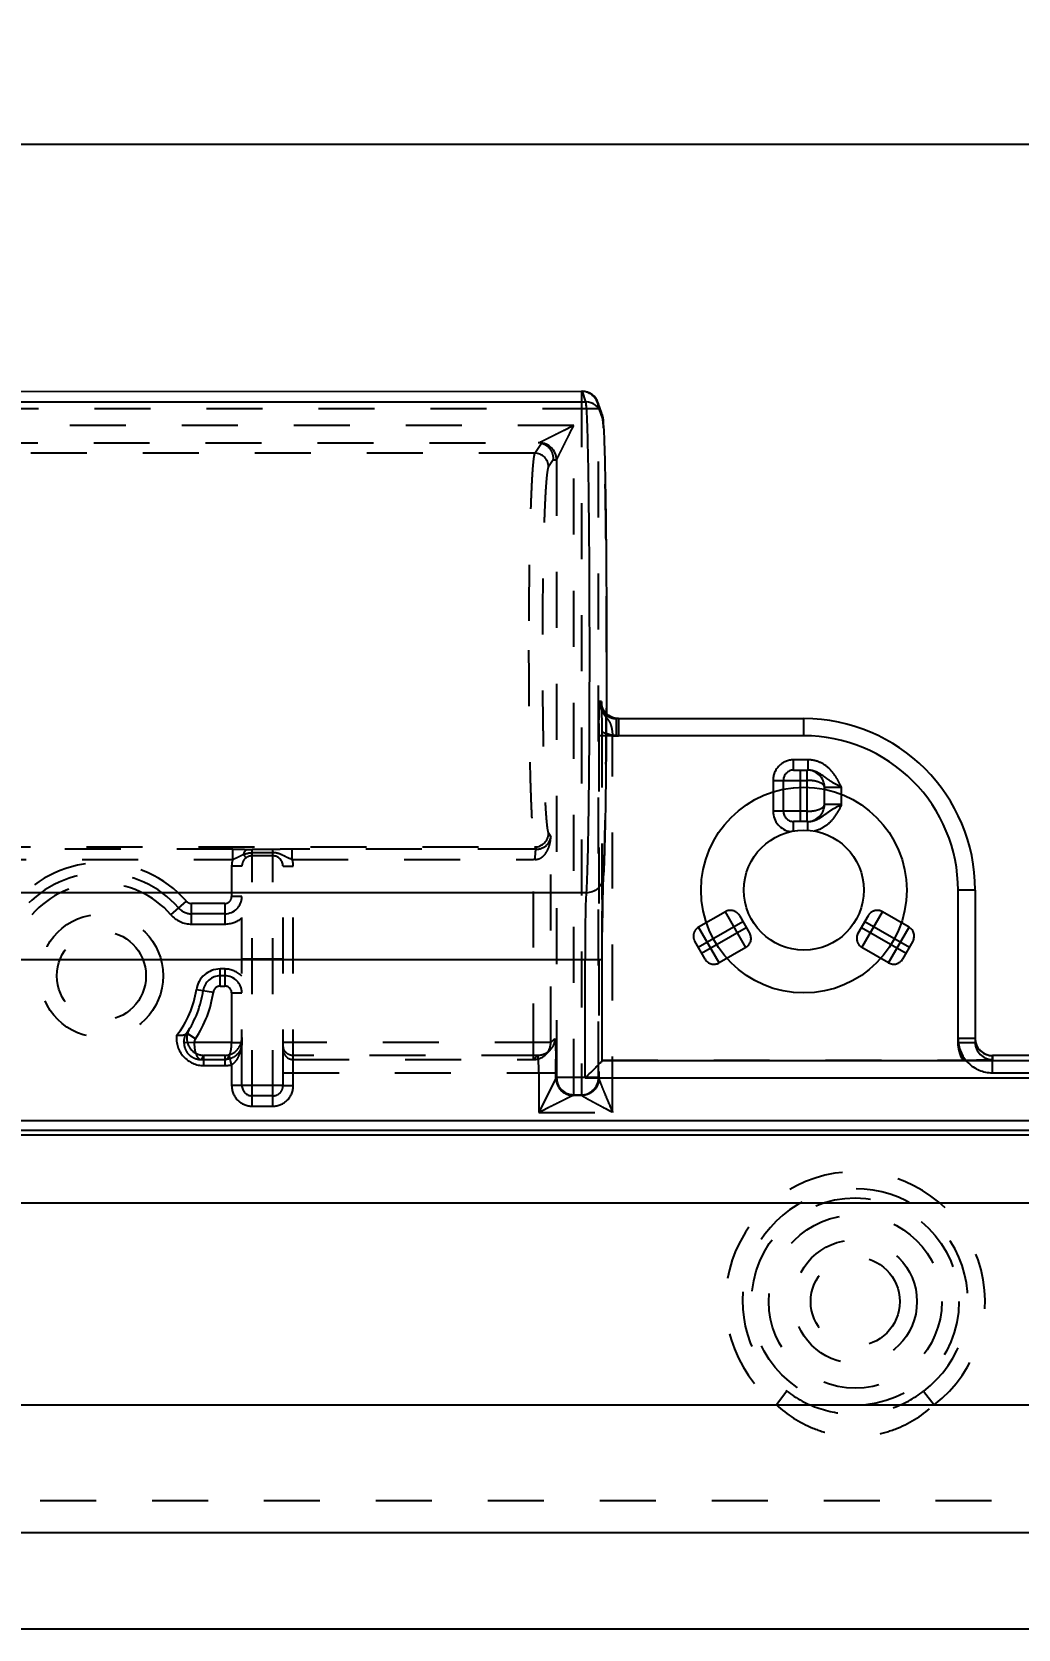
# Model space of a CAD drawing. Header units: millimetres. Extents: x 564 to 2602, y -1989 to 1042.
# Drawn here: x 811.72 to 840.5, y 110.2 to 156.78 of the extents above; entities that cross this region are included whole.
import ezdxf

# ---------------------------------------------------------------- set-up
doc = ezdxf.new("R2010")
doc.units = ezdxf.units.MM
doc.header["$LTSCALE"] = 16.335
doc.header["$PDMODE"] = 3
doc.header["$PDSIZE"] = 0.3125
doc.linetypes.add('HIDDEN', pattern=[0.2, 0.1, -0.1])
doc.layers.get('0').update_dxf_attribs({"linetype": 'CONTINUOUS'})
doc.layers.get('Defpoints').update_dxf_attribs({"linetype": 'CONTINUOUS'})
doc.layers.add('DEFAULT_2', color=8, linetype='HIDDEN')
doc.styles.get("Standard").update_dxf_attribs({"font": 'txt', "width": 0.8})
doc.dimstyles.get("Standard").update_dxf_attribs({"dimtxt": 0.15625, "dimasz": 0.1875, "dimexe": 0.125, "dimexo": 0.0625, "dimtad": 0, "dimtih": 1, "dimtoh": 1, "dimdsep": 46, "dimtxsty": 'Standard', "dimcen": 0.09, "dimadec": 0, "dimazin": 0, "dimtp": 0.01, "dimtm": 0.01, "dimtfac": 1, "dimtofl": 0, "dimtmove": 0, "dimatfit": 3, "dimfxl": 0, "dimtolj": 1, "dimarcsym": 0})

# ---------------------------------------------------------------- blocks, each defined once
blk = doc.blocks.new('*D2')
at = {"color": 6, "lineweight": -2}
for p, q in [((673.079, 117.248), (673.079, 153.494)), ((678.079, 153.494), (710.615, 153.494)), ((893.427, 153.494), (730.615, 153.494)), ((898.427, 117.248), (898.427, 153.494))]:
    blk.add_line(p, q, dxfattribs=at)
at = {"color": 6}
for points in [[(678.079, 154.327), (678.079, 152.661), (673.079, 153.494)], [(893.427, 154.327), (893.427, 152.661), (898.427, 153.494)]]:
    blk.add_solid(points, dxfattribs=at)
at = {"layer": 'Defpoints', "color": 0}
for p in [(673.079, 153.494), (673.079, 117.248), (898.427, 117.248)]:
    blk.add_point(p, dxfattribs=at)
at = {"color": 4, "insert": (720.615, 153.494), "char_height": 5, "attachment_point": 5}
blk.add_mtext('\\A1;225.35', dxfattribs=at)

msp = doc.modelspace()

# ---------------------------------------------------------------- linework, layer by layer
at = {"color": 7, "linetype": 'Continuous'}
for p, q in [((804.022, 146.296), (827.779, 146.293)), ((827.779, 146.293), (827.881, 145.988)), ((804.124, 145.988), (827.881, 145.988)), ((828.355, 145.647), (828.254, 145.952)), ((828.845, 136.748), (828.845, 136.248)), ((828.845, 136.748), (834.253, 136.748)), ((834.253, 136.248), (834.253, 136.748)), ((834.253, 136.248), (828.845, 136.248)), ((828.398, 132.107), (828.399, 132.119)), ((828.399, 132.118), (828.399, 132.118)), ((827.9, 131.669), (804.105, 131.669)), ((828.371, 130.923), (828.377, 131.37)), ((838.753, 127.307), (838.753, 131.748)), ((839.253, 131.748), (838.753, 131.748)), ((839.253, 131.748), (839.253, 127.307)), ((828.368, 130.395), (828.371, 130.923)), ((828.366, 126.766), (828.368, 130.395)), ((828.366, 129.717), (803.639, 129.717)), ((827.866, 126.265), (827.866, 129.717)), ((838.753, 127.307), (839.253, 127.307)), ((888.753, 126.765), (828.366, 126.765)), ((839.755, 126.922), (839.755, 126.807)), ((888.753, 126.922), (839.755, 126.922)), ((888.753, 126.265), (827.866, 126.265)), ((793.753, 125.033), (888.753, 125.033)), ((888.753, 124.733), (793.753, 124.733)), ((793.753, 124.611), (888.753, 124.611)), ((888.753, 122.614), (793.753, 122.614)), ((800.303, 116.736), (882.203, 116.736)), ((882.203, 113), (800.303, 113)), ((882.203, 110.198), (800.303, 110.198))]:
    msp.add_line(p, q, dxfattribs=at)
msp.add_lwpolyline([(828.377, 131.37), (828.384, 131.717), (828.387, 131.851), (828.391, 131.959), (828.394, 132.042), (828.397, 132.099), (828.398, 132.107)], dxfattribs=at)
for radius in [3, 1.75]:
    msp.add_circle((834.253, 131.748), radius, dxfattribs=at)
for centre, radius, start, end in [((827.778, 145.795), 0.501, 18.3912, 89.9597), ((827.885, 145.491), 0.496, 18.3909, 90.076), ((834.253, 131.748), 5, 0, 90), ((834.253, 131.748), 4.5, 359.9995, 90.0005), ((839.753, 127.307), 0.5, 179.9477, 269.9478), ((839.753, 127.422), 0.5, 192.9041, 270.6265)]:
    msp.add_arc(centre, radius, start, end, dxfattribs=at)
for points, knots in [([(828.254, 145.952), (828.221, 146.049), (828.092, 146.227), (827.882, 146.293), (827.779, 146.293)], [0, 0, 0, 0, 0.499612, 1, 1, 1, 1]), ([(827.881, 145.988), (827.887, 145.968), (827.893, 145.906), (827.904, 145.785), (827.913, 145.608), (827.923, 145.376), (827.932, 145.09), (827.945, 144.609), (827.959, 143.896), (827.972, 142.922), (827.982, 141.814), (827.989, 140.607), (827.994, 138.915), (827.991, 136.855), (827.977, 134.897), (827.957, 133.531), (827.942, 132.736), (827.924, 132.134), (827.91, 131.8), (827.9, 131.669)], [0, 0, 0, 0, 0.004467, 0.012937, 0.025357, 0.041643, 0.06165, 0.085225, 0.142312, 0.211064, 0.289274, 0.374439, 0.463818, 0.643697, 0.805985, 0.873912, 0.930005, 0.972499, 1, 1, 1, 1]), ([(828.355, 145.647), (828.372, 145.598), (828.389, 145.501), (828.408, 145.273), (828.425, 144.902), (828.442, 144.322), (828.458, 143.568), (828.472, 142.66), (828.482, 141.628), (828.489, 140.502), (828.494, 138.922), (828.491, 136.996), (828.477, 135.165), (828.457, 133.884), (828.442, 133.137), (828.424, 132.566), (828.409, 132.246), (828.399, 132.118)], [0, 0, 0, 0, 0.011539, 0.021523, 0.050715, 0.093861, 0.150142, 0.217901, 0.295023, 0.37906, 0.467329, 0.645202, 0.805963, 0.873326, 0.929018, 0.971644, 1, 1, 1, 1]), ([(828.845, 136.748), (828.779, 136.748), (828.646, 136.776), (828.533, 136.852), (828.487, 136.899)], [0, 0, 0, 0, 0.500427, 1, 1, 1, 1]), ([(828.398, 132.118), (828.387, 131.998), (828.297, 131.813), (828.082, 131.693), (827.959, 131.669), (827.9, 131.669)], [0, 0, 0, 0, 0.495956, 0.755204, 1, 1, 1, 1]), ([(827.9, 131.669), (827.892, 131.584), (827.884, 131.351), (827.873, 130.921), (827.868, 130.355), (827.866, 129.938), (827.866, 129.717)], [0, 0, 0, 0, 0.130859, 0.358952, 0.660222, 1, 1, 1, 1]), ([(827.866, 126.265), (827.921, 126.32), (828.028, 126.428), (828.158, 126.557), (828.251, 126.65), (828.31, 126.712), (828.35, 126.746), (828.369, 126.765)], [0, 0, 0, 0, 0.330995, 0.640537, 0.775937, 0.888726, 1, 1, 1, 1])]:
    msp.add_open_spline(points, degree=3, knots=knots, dxfattribs=at)
for points in [[(828.845, 136.248), (828.722, 136.248), (828.598, 136.271), (828.483, 136.316)], [(838.897, 126.79), (838.804, 126.943), (838.753, 127.128), (838.753, 127.307)], [(839.365, 127.106), (839.435, 127.02), (839.54, 126.956), (839.648, 126.933)], [(839.648, 126.933), (839.691, 126.924), (839.735, 126.921), (839.778, 126.922)]]:
    msp.add_open_spline(points, degree=3, dxfattribs=at)
at = {"layer": 'DEFAULT_2', "color": 8, "linetype": 'HIDDEN'}
for p, q in [((827.761, 146.296), (827.761, 125.779)), ((803.753, 145.796), (828.278, 145.796)), ((828.279, 145.794), (828.254, 145.952)), ((828.261, 126.279), (828.261, 145.796)), ((828.381, 145.489), (828.279, 145.794)), ((828.355, 145.647), (828.381, 145.489)), ((828.355, 145.647), (828.355, 145.647)), ((827.535, 145.294), (803.753, 145.294)), ((827.535, 125.779), (827.535, 145.294)), ((803.726, 144.794), (826.535, 144.794)), ((826.398, 144.49), (810.053, 144.49)), ((826.398, 144.49), (826.594, 144.784)), ((826.933, 144.294), (826.798, 144.091)), ((826.933, 144.294), (827.036, 144.294)), ((827.036, 144.294), (827.036, 126.279)), ((828.345, 137.248), (828.287, 137.248)), ((828.788, 136.248), (828.788, 136.748)), ((828.845, 136.748), (828.788, 136.748)), ((828.272, 136.255), (828.272, 126.254)), ((828.272, 136.255), (828.672, 136.255)), ((828.354, 136.377), (828.354, 126.79)), ((828.672, 125.261), (828.672, 136.255)), ((828.788, 136.248), (828.845, 136.248)), ((833.953, 135.248), (833.953, 135.548)), ((834.373, 135.548), (833.953, 135.548)), ((834.373, 135.548), (834.373, 135.248)), ((833.953, 135.248), (834.373, 135.248)), ((834.153, 133.748), (834.153, 135.248)), ((834.353, 133.748), (834.353, 135.248)), ((833.353, 134.948), (833.353, 134.048)), ((833.353, 134.948), (834.353, 134.948)), ((833.653, 134.948), (833.653, 134.048)), ((834.853, 134.248), (834.853, 134.748)), ((834.853, 134.748), (835.353, 134.748)), ((835.353, 134.248), (835.353, 134.748)), ((835.353, 134.248), (834.853, 134.248)), ((834.353, 134.048), (833.353, 134.048)), ((833.953, 133.472), (833.953, 133.748)), ((834.373, 133.748), (833.953, 133.748)), ((834.373, 133.494), (834.373, 133.748)), ((826.798, 133.405), (826.867, 133.302)), ((826.867, 127.307), (826.867, 133.302)), ((817.585, 132.942), (809.92, 132.942)), ((810.053, 133.006), (826.398, 133.006)), ((817.585, 132.642), (817.585, 132.942)), ((817.901, 132.781), (817.972, 132.687)), ((817.979, 132.936), (818.011, 132.935)), ((818.153, 125.448), (818.153, 132.933)), ((818.753, 132.933), (818.153, 132.933)), ((818.153, 132.841), (818.753, 132.841)), ((818.753, 132.748), (818.153, 132.748)), ((818.753, 125.448), (818.753, 132.933)), ((819.32, 132.642), (819.32, 132.942)), ((826.367, 132.942), (819.32, 132.942)), ((826.367, 126.808), (826.367, 132.942)), ((826.398, 133.006), (826.441, 132.942)), ((809.92, 132.642), (817.585, 132.642)), ((817.553, 132.445), (817.553, 131.558)), ((817.853, 126.048), (817.853, 132.448)), ((819.053, 126.048), (819.053, 132.448)), ((819.053, 132.448), (819.353, 132.448)), ((819.32, 132.642), (826.367, 132.642)), ((819.353, 126.048), (819.353, 132.448)), ((828.4, 132.158), (828.399, 132.118)), ((815.781, 131.03), (816.232, 131.426)), ((816.382, 130.758), (816.382, 131.358)), ((817.353, 131.358), (816.382, 131.358)), ((817.353, 131.358), (817.353, 130.758)), ((817.853, 131.558), (817.553, 131.558)), ((817.353, 131.058), (816.382, 131.058)), ((831.961, 131.117), (831.178, 130.665)), ((832.561, 130.078), (831.961, 131.117)), ((832.371, 131.008), (832.671, 130.488)), ((835.835, 130.488), (836.135, 131.008)), ((835.944, 130.078), (836.544, 131.117)), ((837.324, 130.667), (836.544, 131.117)), ((816.382, 130.758), (817.353, 130.758)), ((831.168, 130.082), (832.471, 130.834)), ((831.778, 129.626), (831.178, 130.665)), ((831.268, 129.909), (832.571, 130.661)), ((835.935, 130.661), (837.234, 129.911)), ((836.035, 130.834), (837.334, 130.084)), ((836.724, 129.628), (837.324, 130.667)), ((831.368, 129.736), (831.068, 130.256)), ((832.561, 130.078), (831.778, 129.626)), ((836.724, 129.628), (835.944, 130.078)), ((837.434, 130.258), (837.134, 129.738)), ((817.853, 129.748), (819.053, 129.748)), ((828.366, 129.717), (828.366, 129.717)), ((817.217, 128.948), (817.217, 129.448)), ((817.353, 129.448), (817.217, 129.448)), ((817.353, 129.248), (817.217, 129.248)), ((817.353, 129.448), (817.353, 128.948)), ((816.524, 128.848), (817.019, 128.776)), ((817.217, 128.948), (817.353, 128.948)), ((817.553, 128.748), (817.553, 127.307)), ((817.553, 128.748), (817.853, 128.748)), ((816.161, 127.318), (816.461, 127.307)), ((816.495, 127.412), (816.245, 127.579)), ((817.553, 127.307), (816.461, 127.307)), ((826.867, 127.307), (819.053, 127.307)), ((819.063, 127.144), (819.053, 127.222)), ((826.867, 127.307), (826.981, 127.422)), ((839.253, 127.422), (838.753, 127.422)), ((816.666, 126.808), (816.743, 126.929)), ((816.666, 126.808), (817.353, 126.808)), ((816.743, 126.629), (816.743, 126.929)), ((817.353, 126.929), (816.743, 126.929)), ((817.353, 126.929), (817.353, 126.629)), ((817.553, 126.655), (817.478, 126.945)), ((826.481, 126.922), (819.353, 126.922)), ((819.353, 126.808), (826.367, 126.808)), ((826.481, 126.922), (826.367, 126.808)), ((826.835, 127.068), (826.721, 126.954)), ((828.354, 126.79), (838.897, 126.79)), ((828.354, 126.79), (828.366, 126.766)), ((816.743, 126.629), (817.353, 126.629)), ((817.553, 126.655), (817.553, 126.048)), ((819.053, 126.422), (827.017, 126.422)), ((826.517, 126.422), (826.517, 125.261)), ((827.017, 126.26), (826.517, 125.261)), ((827.017, 126.26), (827.017, 126.422)), ((827.036, 126.279), (827.017, 126.26)), ((828.261, 126.279), (827.036, 126.279)), ((828.271, 126.26), (828.261, 126.279)), ((839.753, 126.422), (855.453, 126.422)), ((819.053, 126.048), (817.553, 126.048)), ((827.535, 125.779), (827.517, 125.76)), ((827.771, 125.76), (827.517, 125.76)), ((827.535, 125.779), (827.761, 125.779)), ((827.771, 125.76), (827.761, 125.779)), ((818.753, 125.748), (818.153, 125.748)), ((818.153, 125.448), (818.753, 125.448)), ((826.517, 125.261), (828.672, 125.261)), ((833.756, 117.133), (833.453, 116.736)), ((837.749, 117.133), (838.052, 116.736)), ((882.203, 113.934), (800.303, 113.934))]:
    msp.add_line(p, q, dxfattribs=at)
for centre, radius in [((813.753, 129.248), 1.8), ((813.753, 129.248), 1.3), ((835.753, 119.748), 3.025), ((835.753, 119.748), 2.525), ((835.753, 119.748), 1.8), ((835.753, 119.748), 1.3)]:
    msp.add_circle(centre, radius, dxfattribs=at)
for centre, radius, start, end in [((827.761, 145.796), 0.5, 359.9953, 89.9953), ((827.778, 145.796), 0.5, 359.9955, 18.3912), ((826.398, 144.09), 0.4, 0.129, 89.9147), ((826.535, 144.293), 0.501, 0.1195, 90.0014), ((887.097, 136.226), 58.825, 179.63086, 179.97205), ((828.846, 137.249), 1.002, 240.5871, 248.7824), ((828.788, 137.249), 1.001, 263.3598, 269.9968), ((833.953, 134.948), 0.6, 89.9997, 180.0003), ((833.953, 134.948), 0.3, 90, 180), ((834.353, 134.748), 0.5, 0, 90), ((834.353, 134.248), 0.5, 270, 0), ((833.953, 134.048), 0.6, 180, 261.5772), ((833.953, 134.048), 0.3, 180, 270), ((826.398, 133.406), 0.4, 270.0852, 359.8711), ((818.153, 132.448), 0.3, 90, 180.0005), ((818.753, 132.448), 0.3, 0, 90), ((826.366, 117.903), 15.039, 89.717, 89.9971), ((813.753, 129.248), 3.3, 41.2999, 138.7001), ((818.153, 132.448), 0.6, 161.082, 180.2503), ((818.753, 132.448), 0.6, 0, 18.9182), ((826.367, 126.7), 5.942, 89.5571, 90.0002), ((813.753, 129.248), 3, 41.2999, 138.7001), ((813.753, 129.248), 2.7, 41.2999, 138.7001), ((816.382, 131.558), 0.2, 221.2999, 270.0049), ((817.353, 131.558), 0.5, 270, 360), ((817.353, 131.558), 0.2, 269.9973, 0.0044), ((816.382, 131.558), 0.8, 221.2999, 270.0004), ((816.382, 131.558), 0.5, 221.2999, 270), ((817.353, 131.558), 0.8, 270, 308.6822), ((832.111, 130.858), 0.3, 30, 120), ((836.394, 130.858), 0.3, 60, 150), ((831.328, 130.406), 0.3, 120, 210), ((832.411, 130.338), 0.3, 300, 30), ((836.094, 130.338), 0.3, 150, 240), ((837.174, 130.408), 0.3, 330, 60), ((831.628, 129.886), 0.3, 210, 300), ((836.874, 129.888), 0.3, 240, 330), ((817.217, 128.748), 0.7, 89.9991, 171.7886), ((817.217, 128.748), 0.5, 90, 171.7868), ((817.353, 128.748), 0.7, 44.4153, 90), ((817.353, 128.748), 0.5, 0, 90), ((813.753, 129.248), 2.8, 321.6069, 351.7863), ((813.753, 129.248), 3, 326.1945, 351.7868), ((813.753, 129.248), 3.3, 326.2154, 351.7866), ((817.217, 128.748), 0.2, 89.9975, 171.7901), ((817.353, 128.748), 0.2, 0.0308, 90.0024), ((816.743, 127.429), 0.8, 174.2647, 269.986), ((817.301, 127.451), 0.552, 349.651, 359.9882), ((826.368, 127.307), 0.499, 269.9215, 0.0785), ((839.753, 127.422), 1, 179.9998, 269.9999), ((839.753, 127.422), 0.5, 180.0002, 192.9041), ((816.743, 127.391), 0.462, 265.0532, 270.0025), ((817.353, 127.428), 0.499, 270.01, 284.4951), ((817.358, 127.407), 0.477, 284.5658, 303.0796), ((819.352, 127.108), 0.3, 179.9974, 270.0376), ((800.836, 126.431), 26.181, 359.9803, 0.8421), ((817.352, 127.432), 0.802, 270.0258, 284.4605), ((827.536, 126.28), 0.5, 180.0826, 269.9174), ((827.761, 126.279), 0.5, 270.0279, 359.9441), ((818.153, 126.048), 0.6, 179.999, 270.001), ((818.153, 126.048), 0.3, 180, 270), ((818.753, 126.048), 0.6, 269.9998, 0.0187), ((818.753, 126.048), 0.3, 269.9998, 0.0004), ((835.753, 119.748), 3.789, 307.3584, 232.6416), ((835.753, 119.748), 3.29, 307.3582, 232.642)]:
    msp.add_arc(centre, radius, start, end, dxfattribs=at)
msp.add_ellipse((826.167, 144.294), major_axis=(0.563, 0.405), ratio=0.519761, start_param=0.422253, end_param=0.625102, dxfattribs=at)
for points, knots in [([(828.4, 132.158), (828.41, 132.279), (828.424, 132.59), (828.442, 133.151), (828.457, 133.891), (828.476, 135.163), (828.491, 136.986), (828.494, 138.904), (828.489, 140.48), (828.482, 141.603), (828.472, 142.635), (828.458, 143.542), (828.445, 144.206), (828.432, 144.653), (828.423, 144.919), (828.413, 145.135), (828.404, 145.3), (828.393, 145.412), (828.387, 145.47), (828.381, 145.489)], [0, 0, 0, 0, 0.027504, 0.070003, 0.126102, 0.194036, 0.356334, 0.536215, 0.625593, 0.710756, 0.788964, 0.857713, 0.914794, 0.938365, 0.958368, 0.974648, 0.987062, 0.995529, 1, 1, 1, 1]), ([(827.535, 145.294), (827.437, 145.245), (827.292, 145.172), (827.098, 145.075), (826.957, 145.005), (826.842, 144.947), (826.754, 144.903), (826.692, 144.872), (826.636, 144.844), (826.589, 144.82), (826.556, 144.806), (826.54, 144.794), (826.535, 144.794)], [0, 0, 0, 0, 0.293272, 0.438058, 0.580131, 0.717314, 0.782864, 0.844993, 0.902263, 0.951568, 0.985649, 1, 1, 1, 1]), ([(827.036, 144.294), (827.038, 144.301), (827.049, 144.319), (827.066, 144.355), (827.09, 144.403), (827.129, 144.481), (827.183, 144.588), (827.25, 144.723), (827.32, 144.862), (827.415, 145.053), (827.488, 145.197), (827.535, 145.294)], [0, 0, 0, 0, 0.018955, 0.056025, 0.10642, 0.163908, 0.29095, 0.426809, 0.567281, 0.710339, 1, 1, 1, 1]), ([(826.398, 144.49), (826.388, 144.474), (826.377, 144.419), (826.36, 144.314), (826.344, 144.158), (826.328, 143.954), (826.313, 143.703), (826.292, 143.282), (826.27, 142.659), (826.249, 141.811), (826.233, 140.853), (826.223, 139.82), (826.221, 139.109), (826.221, 138.748)], [0, 0, 0, 0, 0.009926, 0.028528, 0.055778, 0.091477, 0.135298, 0.186887, 0.311447, 0.460725, 0.629316, 0.811336, 1, 1, 1, 1]), ([(826.594, 144.784), (826.679, 144.763), (826.813, 144.678), (826.921, 144.49), (826.938, 144.361), (826.933, 144.294)], [0, 0, 0, 0, 0.409557, 0.688119, 1, 1, 1, 1]), ([(826.798, 144.091), (826.789, 144.075), (826.776, 144.024), (826.76, 143.927), (826.744, 143.783), (826.728, 143.594), (826.712, 143.36), (826.692, 142.968), (826.669, 142.388), (826.648, 141.599), (826.633, 140.708), (826.623, 139.746), (826.62, 138.748), (826.623, 137.75), (826.633, 136.788), (826.648, 135.896), (826.669, 135.107), (826.692, 134.527), (826.712, 134.135), (826.728, 133.902), (826.744, 133.713), (826.76, 133.569), (826.776, 133.472), (826.789, 133.421), (826.798, 133.405)], [0, 0, 0, 0, 0.005115, 0.014354, 0.027861, 0.045665, 0.067584, 0.093392, 0.155677, 0.230311, 0.314638, 0.405624, 0.499999, 0.594373, 0.68536, 0.769687, 0.844321, 0.906607, 0.932415, 0.954335, 0.972139, 0.985646, 0.994885, 1, 1, 1, 1]), ([(826.221, 138.748), (826.221, 138.386), (826.223, 137.676), (826.233, 136.642), (826.249, 135.684), (826.27, 134.837), (826.292, 134.213), (826.313, 133.792), (826.328, 133.541), (826.344, 133.338), (826.36, 133.181), (826.377, 133.077), (826.388, 133.022), (826.398, 133.006)], [0, 0, 0, 0, 0.188664, 0.370685, 0.539276, 0.688553, 0.813113, 0.864703, 0.908523, 0.944222, 0.971472, 0.990074, 1, 1, 1, 1]), ([(828.273, 136.605), (828.274, 136.743), (828.277, 136.957), (828.282, 137.172), (828.287, 137.248)], [0, 0, 0, 0, 0.645098, 1, 1, 1, 1]), ([(828.287, 137.248), (828.287, 137.154), (828.324, 137.012), (828.423, 136.857), (828.508, 136.759), (828.583, 136.657), (828.631, 136.535), (828.657, 136.4), (828.667, 136.304), (828.672, 136.255)], [0, 0, 0, 0, 0.259783, 0.385776, 0.50639, 0.619226, 0.734339, 0.862372, 1, 1, 1, 1]), ([(828.287, 137.248), (828.287, 137.172), (828.324, 137.02), (828.422, 136.898), (828.482, 136.852)], [0, 0, 0, 0, 0.500642, 1, 1, 1, 1]), ([(828.345, 137.248), (828.346, 137.186), (828.351, 136.896), (828.354, 136.605), (828.354, 136.377)], [0, 0, 0, 0, 0.213124, 1, 1, 1, 1]), ([(828.487, 136.899), (828.442, 136.945), (828.371, 137.055), (828.345, 137.184), (828.345, 137.248)], [0, 0, 0, 0, 0.499715, 1, 1, 1, 1]), ([(835.353, 134.748), (835.329, 134.798), (835.278, 134.898), (835.167, 135.092), (834.994, 135.314), (834.709, 135.502), (834.484, 135.548), (834.373, 135.548)], [0, 0, 0, 0, 0.125312, 0.250687, 0.500817, 0.750541, 1, 1, 1, 1]), ([(835.353, 134.748), (835.248, 134.8), (835.099, 134.875), (834.925, 134.995), (834.784, 135.101), (834.611, 135.212), (834.45, 135.248), (834.373, 135.248)], [0, 0, 0, 0, 0.314801, 0.44883, 0.56997, 0.791292, 1, 1, 1, 1]), ([(834.853, 134.748), (834.853, 134.813), (834.716, 134.897), (834.544, 134.937), (834.419, 134.948), (834.353, 134.948)], [0, 0, 0, 0, 0.349146, 0.648223, 1, 1, 1, 1]), ([(834.353, 134.048), (834.42, 134.048), (834.546, 134.059), (834.718, 134.1), (834.853, 134.183), (834.853, 134.248)], [0, 0, 0, 0, 0.356124, 0.655039, 1, 1, 1, 1]), ([(834.373, 133.748), (834.467, 133.748), (834.655, 133.8), (834.875, 133.965), (835.102, 134.122), (835.266, 134.209), (835.353, 134.248)], [0, 0, 0, 0, 0.255487, 0.501457, 0.743178, 1, 1, 1, 1]), ([(835.353, 134.248), (835.316, 134.159), (835.22, 133.994), (835.06, 133.754), (834.837, 133.568), (834.658, 133.49), (834.564, 133.47)], [0, 0, 0, 0, 0.250039, 0.499817, 0.750045, 1, 1, 1, 1]), ([(826.413, 132.642), (826.454, 132.642), (826.535, 132.659), (826.665, 132.743), (826.775, 132.893), (826.848, 133.094), (826.865, 133.233), (826.867, 133.302)], [0, 0, 0, 0, 0.140285, 0.27347, 0.523354, 0.763732, 1, 1, 1, 1]), ([(826.441, 132.942), (826.561, 132.941), (826.772, 133.027), (826.861, 133.222), (826.867, 133.302)], [0, 0, 0, 0, 0.601801, 1, 1, 1, 1]), ([(817.585, 132.942), (817.619, 132.942), (817.751, 132.941), (817.882, 132.939), (817.979, 132.936)], [0, 0, 0, 0, 0.260507, 1, 1, 1, 1]), ([(817.901, 132.781), (817.848, 132.76), (817.75, 132.699), (817.641, 132.657), (817.585, 132.642)], [0, 0, 0, 0, 0.497837, 1, 1, 1, 1]), ([(817.901, 132.781), (817.911, 132.818), (817.933, 132.878), (817.984, 132.933), (818.011, 132.936)], [0, 0, 0, 0, 0.58756, 1, 1, 1, 1]), ([(818.011, 132.935), (818.024, 132.935), (818.071, 132.934), (818.118, 132.933), (818.153, 132.933)], [0, 0, 0, 0, 0.269337, 1, 1, 1, 1]), ([(819.32, 132.942), (819.223, 132.942), (819.034, 132.94), (818.845, 132.933), (818.753, 132.933)], [0, 0, 0, 0, 0.51153, 1, 1, 1, 1]), ([(819.32, 132.642), (819.286, 132.652), (819.225, 132.672), (819.132, 132.716), (818.988, 132.797), (818.852, 132.841), (818.753, 132.841)], [0, 0, 0, 0, 0.174308, 0.323515, 0.506938, 1, 1, 1, 1]), ([(826.413, 132.642), (826.413, 132.678), (826.415, 132.747), (826.419, 132.829), (826.425, 132.884), (826.43, 132.912), (826.435, 132.93), (826.438, 132.94), (826.441, 132.942)], [0, 0, 0, 0, 0.356414, 0.683477, 0.809878, 0.905381, 0.968781, 1, 1, 1, 1]), ([(817.853, 132.448), (817.853, 132.447), (817.849, 132.448), (817.846, 132.447), (817.839, 132.448), (817.824, 132.447), (817.799, 132.448), (817.762, 132.449), (817.717, 132.45), (817.646, 132.449), (817.591, 132.447), (817.553, 132.445)], [0, 0, 0, 0, 0.004932, 0.019467, 0.04336, 0.07635, 0.168565, 0.29291, 0.44442, 0.617869, 1, 1, 1, 1]), ([(828.4, 132.158), (828.392, 132.052), (828.384, 131.76), (828.373, 131.223), (828.368, 130.515), (828.366, 129.993), (828.366, 129.717)], [0, 0, 0, 0, 0.130229, 0.358908, 0.660202, 1, 1, 1, 1]), ([(816.25, 127.586), (816.237, 127.567), (816.204, 127.53), (816.127, 127.508), (816.042, 127.505), (815.98, 127.507), (815.947, 127.509)], [0, 0, 0, 0, 0.214313, 0.435381, 0.702383, 1, 1, 1, 1]), ([(816.162, 127.318), (816.159, 127.25), (816.183, 127.111), (816.299, 126.94), (816.469, 126.831), (816.601, 126.807), (816.666, 126.808)], [0, 0, 0, 0, 0.258568, 0.510911, 0.757082, 1, 1, 1, 1]), ([(816.461, 127.307), (816.461, 127.24), (816.468, 127.115), (816.504, 126.971), (816.549, 126.883), (816.584, 126.839), (816.623, 126.811), (816.652, 126.807), (816.666, 126.808)], [0, 0, 0, 0, 0.348693, 0.642101, 0.758479, 0.853646, 0.930921, 1, 1, 1, 1]), ([(817.353, 126.808), (817.366, 126.807), (817.394, 126.811), (817.433, 126.839), (817.467, 126.884), (817.497, 126.944), (817.522, 127.02), (817.547, 127.142), (817.554, 127.24), (817.553, 127.307)], [0, 0, 0, 0, 0.067935, 0.144362, 0.239227, 0.355676, 0.493681, 0.650597, 1, 1, 1, 1]), ([(817.853, 127.301), (817.853, 127.233), (817.825, 127.099), (817.71, 126.934), (817.543, 126.829), (817.415, 126.807), (817.353, 126.808)], [0, 0, 0, 0, 0.259207, 0.511905, 0.757625, 1, 1, 1, 1]), ([(817.853, 127.451), (817.853, 127.3), (817.824, 127.071), (817.712, 126.8), (817.613, 126.686), (817.553, 126.655)], [0, 0, 0, 0, 0.514325, 0.766624, 1, 1, 1, 1]), ([(817.553, 127.307), (817.591, 127.307), (817.646, 127.307), (817.717, 127.305), (817.762, 127.304), (817.799, 127.303), (817.824, 127.302), (817.839, 127.301), (817.846, 127.301), (817.849, 127.3), (817.853, 127.301), (817.853, 127.301)], [0, 0, 0, 0, 0.382113, 0.555579, 0.707089, 0.831411, 0.923626, 0.956621, 0.980518, 0.995057, 1, 1, 1, 1]), ([(817.618, 127.007), (817.682, 127.049), (817.783, 127.154), (817.832, 127.289), (817.844, 127.352)], [0, 0, 0, 0, 0.544192, 1, 1, 1, 1]), ([(826.981, 127.422), (826.981, 127.406), (826.977, 127.342), (826.961, 127.279), (826.943, 127.234)], [0, 0, 0, 0, 0.238294, 1, 1, 1, 1]), ([(826.981, 127.422), (826.983, 127.423), (826.988, 127.412), (826.989, 127.403), (826.993, 127.375), (826.997, 127.331), (827.004, 127.224), (827.01, 127.051), (827.013, 126.901), (827.014, 126.816)], [0, 0, 0, 0, 0.013156, 0.032369, 0.060443, 0.143, 0.259425, 0.581976, 1, 1, 1, 1]), ([(819.353, 126.922), (819.301, 126.922), (819.196, 126.95), (819.119, 127.027), (819.093, 127.072)], [0, 0, 0, 0, 0.500066, 1, 1, 1, 1]), ([(826.678, 126.964), (826.661, 126.957), (826.598, 126.934), (826.531, 126.922), (826.481, 126.922)], [0, 0, 0, 0, 0.26103, 1, 1, 1, 1]), ([(826.517, 126.422), (826.517, 126.487), (826.516, 126.607), (826.509, 126.748), (826.503, 126.837), (826.495, 126.884), (826.493, 126.907), (826.484, 126.923), (826.481, 126.922)], [0, 0, 0, 0, 0.387275, 0.713575, 0.836223, 0.926078, 0.980569, 1, 1, 1, 1]), ([(838.897, 126.79), (838.98, 126.79), (839.266, 126.791), (839.552, 126.8), (839.755, 126.807)], [0, 0, 0, 0, 0.290185, 1, 1, 1, 1]), ([(839.758, 126.922), (839.756, 126.923), (839.752, 126.903), (839.753, 126.886), (839.752, 126.836), (839.753, 126.777), (839.753, 126.701), (839.753, 126.582), (839.753, 126.487), (839.753, 126.422)], [0, 0, 0, 0, 0.015155, 0.068115, 0.158408, 0.282236, 0.434819, 0.610191, 1, 1, 1, 1]), ([(827.017, 126.26), (827.017, 126.197), (827.046, 126.067), (827.153, 125.896), (827.324, 125.789), (827.454, 125.761), (827.517, 125.76)], [0, 0, 0, 0, 0.242441, 0.500034, 0.757605, 1, 1, 1, 1]), ([(828.271, 126.26), (828.27, 126.197), (828.242, 126.067), (828.135, 125.896), (827.964, 125.789), (827.834, 125.761), (827.771, 125.76)], [0, 0, 0, 0, 0.242393, 0.499925, 0.757505, 1, 1, 1, 1]), ([(828.272, 126.254), (828.272, 126.127), (828.187, 125.924), (827.965, 125.786), (827.835, 125.758), (827.772, 125.757)], [0, 0, 0, 0, 0.494476, 0.754702, 1, 1, 1, 1]), ([(828.272, 126.254), (828.272, 126.247), (828.278, 126.227), (828.295, 126.175), (828.328, 126.089), (828.375, 125.971), (828.449, 125.791), (828.549, 125.553), (828.63, 125.359), (828.672, 125.261)], [0, 0, 0, 0, 0.021145, 0.05581, 0.154756, 0.276851, 0.412144, 0.700563, 1, 1, 1, 1]), ([(819.053, 126.048), (819.053, 126.048), (819.056, 126.047), (819.059, 126.048), (819.067, 126.048), (819.081, 126.048), (819.106, 126.048), (819.143, 126.047), (819.188, 126.047), (819.259, 126.047), (819.314, 126.047), (819.353, 126.048)], [0, 0, 0, 0, 0.004913, 0.019439, 0.043324, 0.076307, 0.168503, 0.292816, 0.444331, 0.617821, 1, 1, 1, 1]), ([(827.517, 125.76), (827.51, 125.759), (827.492, 125.748), (827.456, 125.73), (827.408, 125.706), (827.33, 125.667), (827.223, 125.613), (827.089, 125.546), (826.949, 125.477), (826.758, 125.381), (826.614, 125.309), (826.517, 125.261)], [0, 0, 0, 0, 0.019149, 0.056046, 0.106209, 0.164143, 0.291122, 0.427018, 0.567433, 0.710446, 1, 1, 1, 1]), ([(828.672, 125.261), (828.584, 125.307), (828.453, 125.376), (828.28, 125.468), (828.153, 125.536), (828.031, 125.601), (827.935, 125.654), (827.865, 125.694), (827.821, 125.719), (827.793, 125.74), (827.774, 125.751), (827.772, 125.757)], [0, 0, 0, 0, 0.289269, 0.432154, 0.572466, 0.708208, 0.835223, 0.892632, 0.942752, 0.980832, 1, 1, 1, 1]), ([(833.757, 117.133), (834.037, 116.919), (834.679, 116.58), (835.753, 116.407), (836.826, 116.58), (837.468, 116.919), (837.749, 117.133)], [0, 0, 0, 0, 0.248171, 0.500007, 0.751831, 1, 1, 1, 1]), ([(833.453, 116.736), (833.76, 116.449), (834.308, 116.1), (835.118, 115.853), (835.753, 115.791), (836.388, 115.854), (837.197, 116.1), (837.746, 116.448), (838.052, 116.736)], [0, 0, 0, 0, 0.249488, 0.374573, 0.500029, 0.625501, 0.750553, 1, 1, 1, 1])]:
    msp.add_open_spline(points, degree=3, knots=knots, dxfattribs=at)
for points in [[(828.482, 136.852), (828.517, 136.825), (828.556, 136.803), (828.596, 136.786)], [(828.596, 136.786), (828.656, 136.762), (828.723, 136.748), (828.788, 136.748)], [(817.901, 132.781), (817.979, 132.818), (818.067, 132.839), (818.153, 132.841)], [(816.316, 127.689), (816.272, 127.617), (816.248, 127.529), (816.245, 127.444)], [(816.162, 127.318), (816.165, 127.409), (816.195, 127.503), (816.246, 127.578)], [(816.245, 127.444), (816.243, 127.359), (816.261, 127.271), (816.301, 127.196)], [(816.301, 127.196), (816.341, 127.119), (816.405, 127.052), (816.479, 127.007)], [(816.495, 127.413), (816.475, 127.382), (816.462, 127.344), (816.461, 127.307)], [(826.943, 127.234), (826.918, 127.173), (826.881, 127.115), (826.835, 127.068)], [(816.479, 127.007), (816.546, 126.965), (816.624, 126.938), (816.703, 126.931)], [(819.093, 127.072), (819.08, 127.094), (819.07, 127.119), (819.063, 127.144)], [(826.77, 127.014), (826.741, 126.994), (826.71, 126.977), (826.678, 126.964)], [(826.835, 127.068), (826.815, 127.048), (826.793, 127.03), (826.77, 127.014)]]:
    msp.add_open_spline(points, degree=3, dxfattribs=at)

# ---------------------------------------------------------------- dimensions: what is measured, and where the dimension line sits
dim = msp.add_linear_dim(base=(673.079, 153.494), p1=(898.427, 117.248), p2=(673.079, 117.248), dimstyle='Standard', override={"dimtxt": 5, "dimasz": 5, "dimexe": 0, "dimexo": 0, "dimgap": 0, "dimtih": 0, "dimtoh": 0, "dimzin": 0, "dimcen": 0, "dimclrd": 6, "dimclre": 6, "dimclrt": 4, "dimadec": 2, "dimtp": 0, "dimtm": 0, "dimtzin": 0})
dim.commit()
dim.dimension.update_dxf_attribs({"geometry": '*D2', "text_midpoint": (720.615, 153.494), "dimtype": 160})

doc.saveas('drawing.dxf')
